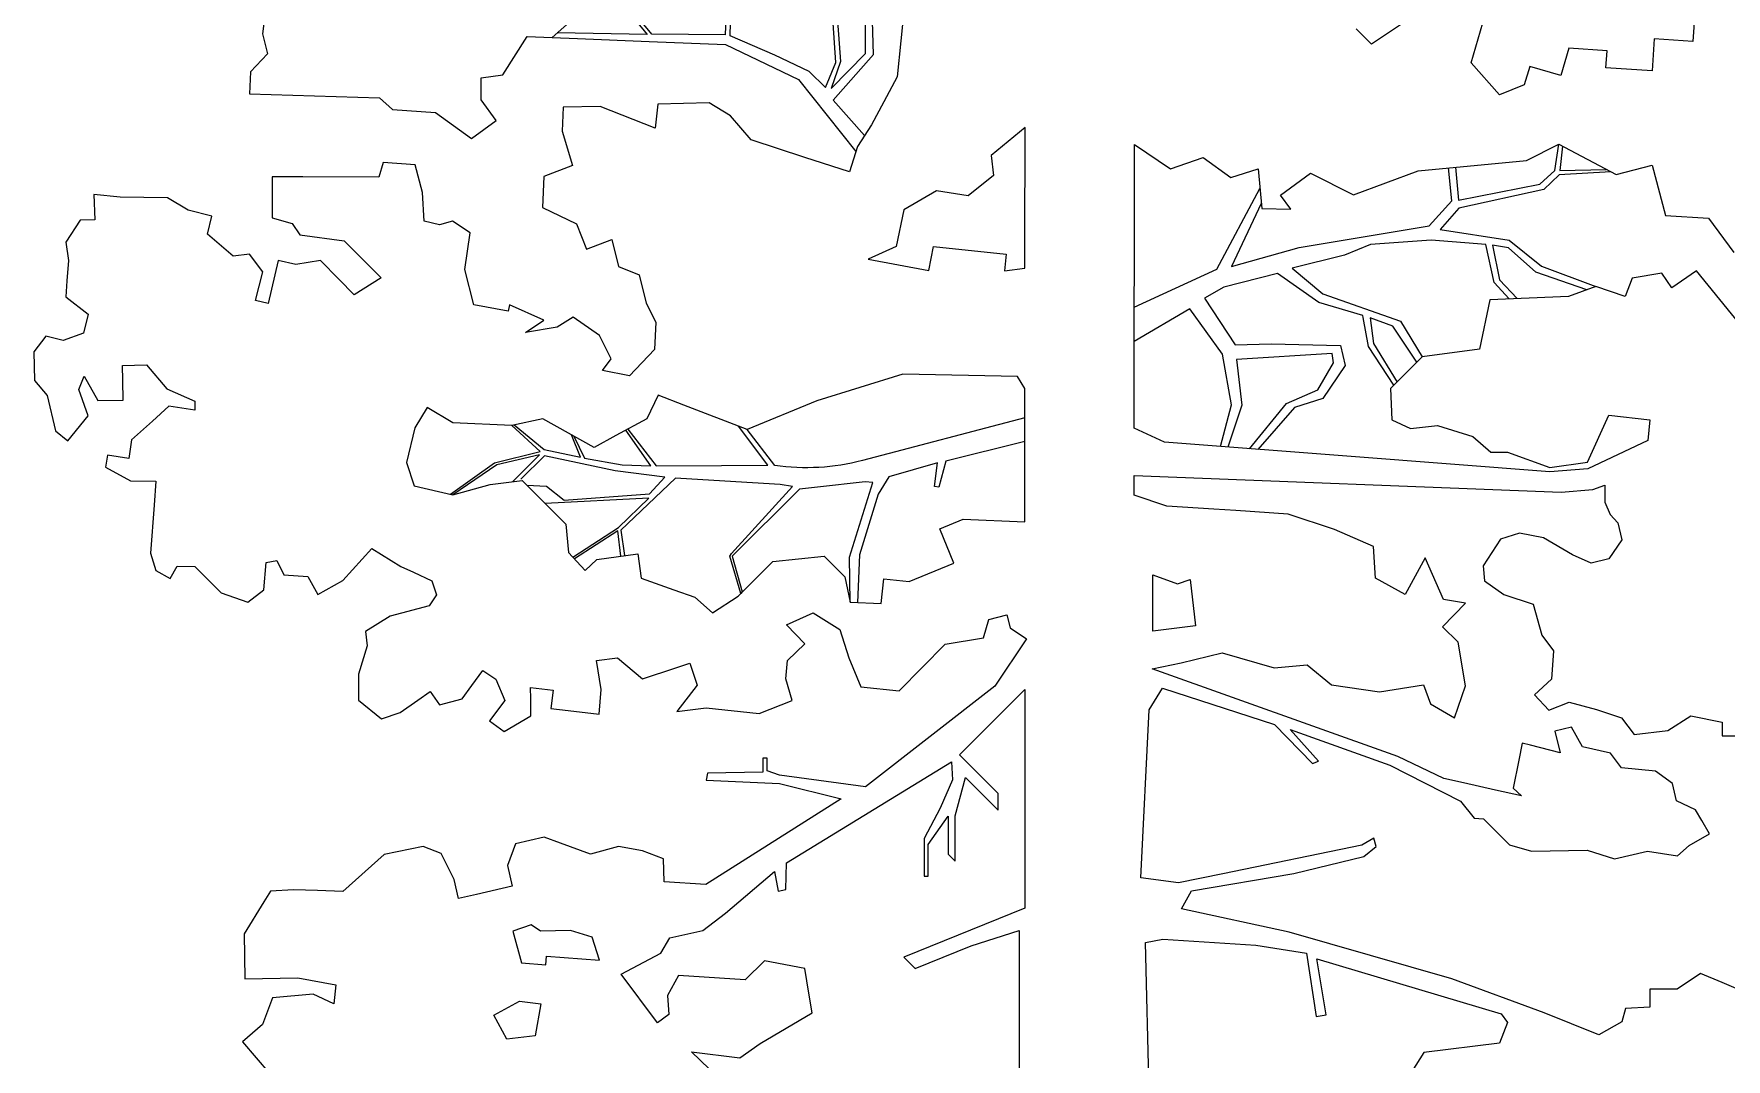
# Model space of a CAD drawing. Header units: millimetres. Extents: x 101 to 2864, y 2 to 1622.
# Drawn here: x 2283.8 to 2370.5, y 370.7 to 423.3 of the extents above; entities that cross this region are included whole.
import ezdxf

# ---------------------------------------------------------------- set-up
doc = ezdxf.new("R2010")
doc.units = ezdxf.units.MM
doc.layers.add('LayerEstreito', color=2, linetype='Continuous')

# ---------------------------------------------------------------- blocks, each defined once
blk = doc.blocks.new('Pinus contorta')
at = {"color": 0}
for points in [[(135.2, 2404.5), (124, 2865.8), (178, 2875.9), (463.3, 2857.2), (619.5, 2832.2), (648.8, 2637.7), (679.9, 2643), (650.7, 2815.6), (1218.3, 2645.6), (1237.1, 2619.6), (1212.4, 2556), (980.4, 2527.3), (931.1, 2449.3)], [(1998, 2699.6), (1897.3, 2742.3), (1831.1, 2770.3), (1758.8, 2722.2), (1674.6, 2722.2), (1674.6, 2666.1), (1600.3, 2662.1), (1588.3, 2622), (1518.1, 2581.9), (1349.7, 2649.2), (1066.4, 2753.6), (566.2, 2897.5), (234.7, 2969), (266.2, 3024.1), (580.9, 3077.5), (795.8, 3129.4), (833.8, 3160), (826, 3186.3), (789.6, 3164), (362.6, 3076.8), (225.9, 3048.9), (110.2, 3063.6), (135.4, 3580.5), (176.3, 3647.2), (520.5, 3535), (637.6, 3415.7), (656.2, 3422.7), (569.1, 3520.1), (875.3, 3410.7), (1092.4, 3299.5), (1134.5, 3247.7), (1163.5, 3245.3), (1197.2, 3211.5), (1243.1, 3165.7), (1310.6, 3146.5), (1481.9, 3148.9), (1566.4, 3122.4), (1667.7, 3146.5), (1759.4, 3132), (1795.6, 3163.3), (1858.3, 3199.5), (1834.2, 3240.4), (1815, 3273), (1757, 3300.7), (1744.9, 3353.7), (1691.8, 3392.2), (1588.1, 3401.9), (1554.3, 3447.7), (1467.5, 3467), (1433.7, 3527.2), (1383, 3515.1), (1398.8, 3448.7), (1308.2, 3471.8), (1282.2, 3478.4), (1272, 3426), (1255.1, 3339.2), (1280.5, 3315.8), (1200.2, 3333.9), (1102.5, 3356), (1041.8, 3369.7), (900.2, 3436.8), (144.6, 3706.6), (233.9, 3725.1), (360.1, 3755.8), (520.3, 3709.7), (621.9, 3718.9), (695.8, 3657.4), (843.6, 3635.9), (979, 3657.4), (1000.6, 3599), (1074.5, 3555.9), (1108.4, 3654.4), (1085.6, 3788.5), (1037.5, 3835.8), (1037.5, 3835.8), (1108.6, 3908.1), (1040.7, 3919.9), (984.2, 4047.2), (922.6, 3934.6), (831, 3984.8), (825.5, 4082.4), (705.5, 4135), (563.3, 4182.2), (402.5, 4192.6), (334.7, 4196.9), (190.3, 4206.2), (89.4, 4240.6), (89.5, 4300.5), (1402.1, 4249.8), (1499.5, 4257.9), (1536.8, 4271), (1536.8, 4219), (1552.8, 4180.9), (1576.9, 4154.9), (1588.9, 4102.9), (1548.8, 4044.8), (1494.7, 4030.8), (1436.6, 4056.8), (1348.4, 4108.9), (1274.3, 4122.9), (1216.2, 4104.9), (1162.1, 4022.8), (1166.1, 3976.8), (1226.2, 3934.7), (1316.4, 3904.7), (1343.2, 3809.8), (1378.6, 3761.5), (1372.2, 3674.6), (1320.6, 3626.4), (1364.2, 3579.9), (1426.9, 3603.8), (1510.7, 3581.3), (1588, 3555.6), (1626.7, 3504.1), (1729.7, 3517), (1800.6, 3562), (1897.2, 3542.7), (1897.2, 3500.9), (1964.9, 3500.9)], [(1961.3, 4753.3), (1817.8, 4929.9), (1742.1, 4877.8), (1711.6, 4922.1), (1620.4, 4907.1), (1599.4, 4850.5), (1509.1, 4882), (1425.2, 4850.5), (1182.7, 4840.9), (1150.9, 4688.5), (975.1, 4665.2), (877.9, 4567.6), (881.3, 4471.9), (939.4, 4444.6), (1021.6, 4454.8), (1131.1, 4420.7), (1185.8, 4372.8), (1237.1, 4372.8), (1237.1, 4372.8), (1367.1, 4325), (1483.5, 4342.1), (1548.5, 4485.6), (1675.1, 4471.9), (1668.2, 4408.6), (1483.9, 4321.5), (1367.8, 4312.3), (756.3, 4359), (182.4, 4402.9), (89.6, 4445.7), (90.6, 5318.3), (200.8, 5243), (302.2, 5277.8), (386.3, 5217), (470.3, 5243), (481.9, 5121.4), (571.7, 5118.9), (539.9, 5161.9), (631.5, 5229.5), (763.8, 5163.4), (962.4, 5236.9), (1295.2, 5268.5), (1395.4, 5318.5), (1571.1, 5225.4), (1571.1, 5225.4), (1682.2, 5254.8), (1723.2, 5100.2), (1855.2, 5091.1), (1932.6, 4986.5)], [(1815.3, 5752.5), (1807.3, 5634.9), (1688.4, 5643.1), (1681.7, 5544.1), (1540, 5553.8), (1543.6, 5606.1), (1426.2, 5614.1), (1400.8, 5529.5), (1305.7, 5558), (1288.7, 5501.4), (1212.2, 5470.3), (1125.6, 5569), (1161, 5691.5)], [(991.1, 5740.6), (819, 5626.7), (772.2, 5673.6)], [(-2577.3, 5753), (-2589.6, 5658), (-2574.3, 5596.7), (-2627.4, 5541.2), (-2629.5, 5474.1), (-2230.5, 5461.8), (-2190.6, 5425), (-2058.7, 5415.8), (-1947.8, 5336.7), (-1871.5, 5391.3), (-1917.5, 5455.7), (-1917.5, 5523.1), (-1851.1, 5532.2), (-1776.5, 5650.3), (-1699.3, 5647.1), (-1627.6, 5710.6)], [(-616.8, 5747.6), (-638.5, 5526), (-679.5, 5449.3), (-717.7, 5378.4), (-760.6, 5312.2), (-785.6, 5234.4), (-922.4, 5278.4), (-1088.2, 5332.1), (-1150.9, 5406.1), (-1217.4, 5446), (-1375.2, 5442.2), (-1382.8, 5368.1), (-1551.9, 5434.6), (-1665.9, 5432.7), (-1669, 5358.8), (-1637, 5253.5), (-1725.5, 5219.7), (-1729.3, 5123.8), (-1624.3, 5074.5), (-1593.7, 4995.9), (-1516.5, 5026), (-1495.8, 4943.2), (-1431.8, 4916.9), (-1411.1, 4830.4), (-1381, 4772.1), (-1384.7, 4687.5), (-1461.9, 4606.6), (-1544.8, 4623.5), (-1518.4, 4659.2), (-1554.2, 4730.7), (-1635.1, 4787.1), (-1684.1, 4757), (-1782, 4740.1), (-1725.5, 4777.7), (-1831.2, 4825.6), (-1834.7, 4805.9), (-1940.1, 4824.7), (-1968.4, 4933.8), (-1951.4, 5046.6), (-2006, 5082.4), (-2045.6, 5071.1), (-2092.7, 5082.4), (-2098.3, 5170.8), (-2120.9, 5255.4), (-2218.8, 5262.9), (-2232, 5217.8), (-2465.6, 5219), (-2560.8, 5219), (-2560.8, 5092.3), (-2499.2, 5075.5), (-2475, 5040.1), (-2338.8, 5021.5), (-2225, 4907.9), (-2308.6, 4855.7), (-2355.6, 4904.1), (-2411.5, 4961.9), (-2487.7, 4949.2), (-2542.1, 4961.9), (-2573, 4829.2), (-2611.1, 4838.9), (-2588.7, 4926.5), (-2629.8, 4980.5), (-2680.2, 4974.9), (-2759.6, 5042.8), (-2745.4, 5097.9), (-2818.2, 5116.5), (-2881.6, 5153.8), (-3027.1, 5155.7), (-3108.7, 5164.6), (-3105.5, 5086.7), (-3150.2, 5084.9), (-3195, 5017.8), (-3186.4, 4961.9), (-3191.3, 4898.5), (-3195, 4850.1), (-3126, 4796.1), (-3140.3, 4738), (-3202.8, 4716), (-3256.2, 4728.9), (-3293, 4681.1), (-3291.1, 4592.9), (-3252.5, 4546.9), (-3226.1, 4438.1), (-3188.1, 4407.3), (-3125.6, 4484.5), (-3155, 4565.3), (-3138.4, 4605.7), (-3096.1, 4530.7), (-3018, 4532.6), (-3019.5, 4592.6), (-3020.7, 4638.8), (-2947.1, 4640.7), (-2884.6, 4567.2), (-2798.1, 4528.6), (-2798.1, 4501), (-2878.2, 4513.6), (-2928.7, 4467.9), (-2992.4, 4410.4), (-3000.9, 4353.3), (-3066.7, 4363.2), (-3072.2, 4326.5), (-2995.9, 4284.1), (-2917.5, 4283.1), (-2923, 4209.4), (-2933.9, 4062), (-2917.5, 4008.7), (-2873.7, 3983.7), (-2851.9, 4021.9), (-2798.1, 4021), (-2758.9, 3981.9), (-2717, 3940), (-2634.8, 3911.1), (-2586.2, 3949.4), (-2578.3, 4032.9), (-2545.6, 4039.6), (-2524.2, 3995.7), (-2450.3, 3989.8), (-2419.6, 3935.2), (-2343.2, 3978.2), (-2254.2, 4076), (-2164.9, 4021.3), (-2126, 4003.1), (-2069, 3976.4), (-2054.7, 3933.7), (-2077.9, 3899.9), (-2197.2, 3867.9), (-2273.8, 3821.6), (-2268.4, 3777.2), (-2295.2, 3690), (-2295.2, 3610), (-2223.9, 3553), (-2166.5, 3572.5), (-2112.7, 3609.9), (-2074.3, 3636.6), (-2045.8, 3595.7), (-1976.7, 3614.3), (-1976.7, 3614.3), (-1946.4, 3655.7), (-1912.9, 3701.6), (-1872.3, 3675.1), (-1845.2, 3609.6), (-1892, 3547.1), (-1847, 3513.4), (-1764.7, 3561.5), (-1765.5, 3614.4), (-1766, 3649.2), (-1696.6, 3641), (-1703.3, 3584.2), (-1650.3, 3578), (-1554.8, 3566.7), (-1549.1, 3642.5), (-1563.2, 3732.3), (-1498.6, 3740.7), (-1421.5, 3675.5), (-1319.6, 3709.6), (-1276.6, 3723.9), (-1254.1, 3656.5), (-1315.9, 3575.2), (-1226, 3586.4), (-1063, 3569.5), (-961.9, 3608.8), (-981.5, 3676.2), (-975.9, 3732), (-922.5, 3782.8), (-978.7, 3841.8), (-897.2, 3878.3), (-815.7, 3827.7), (-787.6, 3740.7), (-751.1, 3650.9), (-632.8, 3638.5), (-491, 3781.8), (-373.2, 3802.2), (-357.6, 3858), (-301.4, 3872.2), (-291.3, 3832), (-241.7, 3798.8), (-338.9, 3653.2), (-736.2, 3344), (-1000.8, 3380.1), (-1039, 3392.8), (-1039, 3432.1), (-1052.4, 3431.4), (-1051.5, 3389.2), (-1222.4, 3385.8), (-1225.8, 3363.9), (-1000.8, 3353.7), (-811.2, 3306.4), (-1227.5, 3043.3), (-1355.1, 3051.3), (-1357.7, 3122.9), (-1421.5, 3146.8), (-1495.9, 3160.1), (-1581.7, 3136.8), (-1674, 3170.7), (-1724.5, 3189.3), (-1812.2, 3168.1), (-1836.7, 3101.7), (-1822.3, 3038.4), (-1932.6, 3013.3), (-1987.6, 3000.8), (-2000.9, 3059.2), (-2040.8, 3138.9), (-2096.6, 3160.1), (-2216.2, 3136.2), (-2343.3, 3021.9), (-2420.8, 3024.7), (-2495.2, 3027.4), (-2565, 3023.6), (-2585.6, 2990.2), (-2646.3, 2892), (-2644.1, 2753.9), (-2481.9, 2756.6), (-2365, 2735.4), (-2370.3, 2677), (-2434.1, 2706.2), (-2559, 2695.5), (-2590.1, 2613.8), (-2652, 2560.2), (-2567, 2461.9)], [(-1216.9, 2477.2), (-1271.7, 2529.3), (-1123, 2511.1), (-1060.4, 2555.4), (-900.6, 2649.2), (-910.7, 2709.8), (-923.2, 2785.1), (-1046.5, 2809.4), (-1106.6, 2751), (-1311.1, 2764), (-1345.1, 2702.4), (-1341.3, 2644.4), (-1376.2, 2618.5), (-1376.2, 2618.5), (-1487.3, 2768.2), (-1365.8, 2832.8), (-1337.4, 2879.3), (-1236.6, 2902.5), (-1167.2, 2956), (-1016.5, 3083.8), (-1004.8, 3023.5), (-981.4, 3028), (-978.9, 3109.9), (-472.3, 3420.7), (-469, 3365.3), (-507, 3277.8), (-555.8, 3185.3), (-555.8, 3069.7), (-543.2, 3069.7), (-543.2, 3166.4), (-482.1, 3253.5), (-482.1, 3137.1), (-460.7, 3115.7), (-460.7, 3254.4), (-428.8, 3372), (-328.8, 3272.1), (-328.8, 3323.1), (-400.7, 3395), (-447.7, 3442), (-246.4, 3643.3), (-246.4, 2971.3), (-618.8, 2820.3), (-583.8, 2785.3), (-411.1, 2855.3), (-264.2, 2902.6), (-264.2, 2365.1)], [(-739.2, 5345.3), (-835.7, 5453.9), (-712.2, 5594.4), (-718.3, 5801.7)], [(-1463.4, 5725.1), (-1408, 5656.3), (-1683.9, 5660.7)], [(-1164.4, 5732.9), (-1167.3, 5655.3), (-1392.9, 5657.4), (-1448.2, 5723.6)], [(-859.7, 5493.3), (-909.1, 5542.1), (-1015.1, 5592.3), (-1152.8, 5652.2), (-1150.3, 5732.4)], [(-859.7, 5493.3), (-827.1, 5570.4), (-839.7, 5751.8)], [(-826.3, 5752.7), (-813, 5573.1), (-841.4, 5490), (-736.6, 5598.1), (-734.9, 5773.7)], [(-1699.3, 5647.1), (-1622, 5643.9), (-1401.4, 5634.7), (-1166.8, 5625), (-942, 5517.6), (-765.6, 5296.8)], [(-246.4, 5000.7), (-245.5, 5369.9), (-350.5, 5284.4), (-342.7, 5222.3), (-420.6, 5160.1), (-517.8, 5175.6), (-619, 5117.3), (-642.3, 5004.6), (-727.9, 4965.7), (-541.2, 4930.8), (-527.5, 5004), (-303.8, 4981.3), (-309.1, 4929.4), (-246.6, 4938.1), (-246.4, 5000.7)], [(1077.7, 5247.8), (1086.6, 5147.3), (1336.2, 5196.2), (1383.2, 5238), (1395.4, 5318.5)], [(1406, 5312.9), (1397.8, 5237.8), (1541.1, 5241.3)], [(480.5, 5136.8), (388.8, 4943), (596.4, 5001.1), (996.8, 5068.2), (1065.9, 5144.4), (1056.3, 5245.8)], [(1555.3, 5233.7), (1396.3, 5224.3), (1348.5, 5180), (1087.9, 5122.7), (1030.6, 5056.6), (1242.4, 5024.4), (1341.8, 4944.1), (1509.1, 4882)], [(90, 4817.9), (344, 4934.8), (476.1, 5182.2)], [(1242.1, 4843.2), (1196.8, 4893.6), (1171.1, 5010.3), (1003, 5024.4), (816.3, 5010.3), (736.7, 4977.6), (574.9, 4937.5)], [(1481.3, 4871.5), (1324.2, 4925.4), (1240.2, 5000.6), (1191.5, 5008.5), (1212.7, 4902.4), (1266.7, 4844.2)], [(888.2, 4578), (810.1, 4696.6), (793.4, 4786.4), (792.2, 4792.2), (657.7, 4832.3), (530.3, 4921.2), (365.6, 4879.1), (306.3, 4845.6), (400.4, 4702.7), (510.7, 4705.2), (724, 4700.3), (738.4, 4638.3), (669.1, 4536.9), (582.9, 4509.2), (469.4, 4381)], [(574.9, 4937.5), (669.5, 4859), (908.3, 4774.7), (975.1, 4665.2)], [(355.5, 4389.7), (389.1, 4518.1), (360.9, 4673.2), (260.5, 4812.5), (89.9, 4712.3)], [(958.6, 4648.7), (885, 4760.1), (815.1, 4784.8), (825.3, 4706.3), (897.9, 4587.8)], [(444, 4382.9), (557.7, 4521.6), (654, 4563.5), (702.1, 4647.3), (698.1, 4676.1), (404.5, 4657.6), (420.1, 4517.3), (377.8, 4388)], [(-269, 4605.3), (-621.4, 4611.6), (-885.7, 4529.9), (-1099.6, 4441.9), (-1294.7, 4517.3), (-1373.8, 4547.9), (-1408.6, 4474.6), (-1503.4, 4423.3), (-1570.4, 4387), (-1728.6, 4474.6), (-1823.4, 4454.8), (-2005.1, 4462.7), (-2084.2, 4510.1), (-2122.1, 4446.8), (-2147.4, 4340.4), (-2123.7, 4269.3), (-2005.1, 4241.7), (-1890.6, 4273.3), (-1791.8, 4285.1), (-1720.7, 4214.1), (-1657.5, 4151), (-1649.6, 4064.1), (-1598.2, 4008.9), (-1562.3, 4042.3), (-1436.2, 4060.2), (-1425.6, 3985.6), (-1325.6, 3949.7), (-1261.1, 3926.5), (-1207.1, 3878.7), (-1128, 3930), (-1021.4, 4036.5), (-863.3, 4052.3), (-800.1, 3989.2), (-783.6, 3911.6), (-687.9, 3907.6), (-679.9, 3983.3), (-601.9, 3975), (-464.6, 4031), (-507.8, 4137), (-436.4, 4166.2), (-246.4, 4158.5), (-246.4, 4567.8), (-269, 4605.3)], [(-2012.5, 4243.4), (-1876.9, 4339.7), (-1736.6, 4374.2), (-1823.4, 4454.8)], [(-1816.2, 4456.3), (-1724.4, 4380.5), (-1612, 4356.8), (-1640.6, 4425.8)], [(-1633.1, 4421.7), (-1600.5, 4354), (-1484.7, 4333.9), (-1395.8, 4330.2), (-1472.6, 4439.9)], [(-1467.2, 4442.8), (-1380, 4330.3), (-1179.2, 4331.1), (-1036.5, 4332.9)], [(-1036.5, 4332.9), (-1126.9, 4452.4)], [(-246.4, 4405.4), (-489.4, 4344.8), (-510.7, 4264.6), (-523.8, 4266.9), (-514.5, 4339.9), (-664.8, 4296.7), (-697.3, 4242.9), (-755, 4057), (-761.1, 3910.6)], [(-1821.5, 4281.6), (-1738.7, 4363.7), (-1869.4, 4333.4), (-2005.1, 4241.7)], [(-1777.3, 4270.6), (-1716.7, 4268), (-1662.4, 4224.7), (-1400.1, 4243.9), (-1352.8, 4295.5), (-1506, 4314.7), (-1723.6, 4361), (-1795.6, 4288.9)], [(-783.6, 3911.6), (-785.4, 4049.2), (-714, 4279.5), (-737, 4281.6), (-883.8, 4264.8), (-939.5, 4258.5), (-1145.9, 4052.2), (-1115.1, 3942.9), (-1119.7, 3938.3), (-1153, 4053), (-1148, 4061), (-960.9, 4266.7), (-998.8, 4273.4), (-1168.7, 4283.6), (-1320.6, 4292.7), (-1488.1, 4132.9), (-1476.9, 4054.4)], [(-1636, 4049.6), (-1495.4, 4140.4), (-1402.4, 4230.9), (-1720.7, 4214.1)], [(-1488.6, 4052.8), (-1497.8, 4130.3), (-1631.2, 4044.3)], [(147.1, 3821.8), (147, 3995.1), (222.9, 3967.5), (262, 3981.3), (278.1, 3838.9), (147.1, 3821.8)], [(-1793.7, 2802.5), (-1718.9, 2796.9), (-1716.9, 2823.2), (-1553.8, 2811), (-1576.4, 2881.4), (-1642.7, 2902.6), (-1735.8, 2899.8), (-1764.1, 2919.5), (-1820.5, 2899.8), (-1793.7, 2802.5)], [(-1800.1, 2684.6), (-1734.2, 2676.7), (-1752, 2578.9), (-1838.9, 2567.8), (-1878.9, 2642.5), (-1800.1, 2684.6)]]:
    blk.add_lwpolyline(points, dxfattribs=at)
blk.add_lwpolyline([(-246.4, 4477.7), (-746, 4346.7, -0.100172), (-1015, 4331.4), (-1099.6, 4441.9)], format="xyb", dxfattribs=at)

msp = doc.modelspace()

# ---------------------------------------------------------------- block references
at = {"layer": 'LayerEstreito', "xscale": 0.01666666666666667, "yscale": 0.01666666666666667, "zscale": 0.01666666666666667}
msp.add_blockref('Pinus contorta', (2338.64007, 328.95012), dxfattribs=at)

doc.saveas('drawing.dxf')
